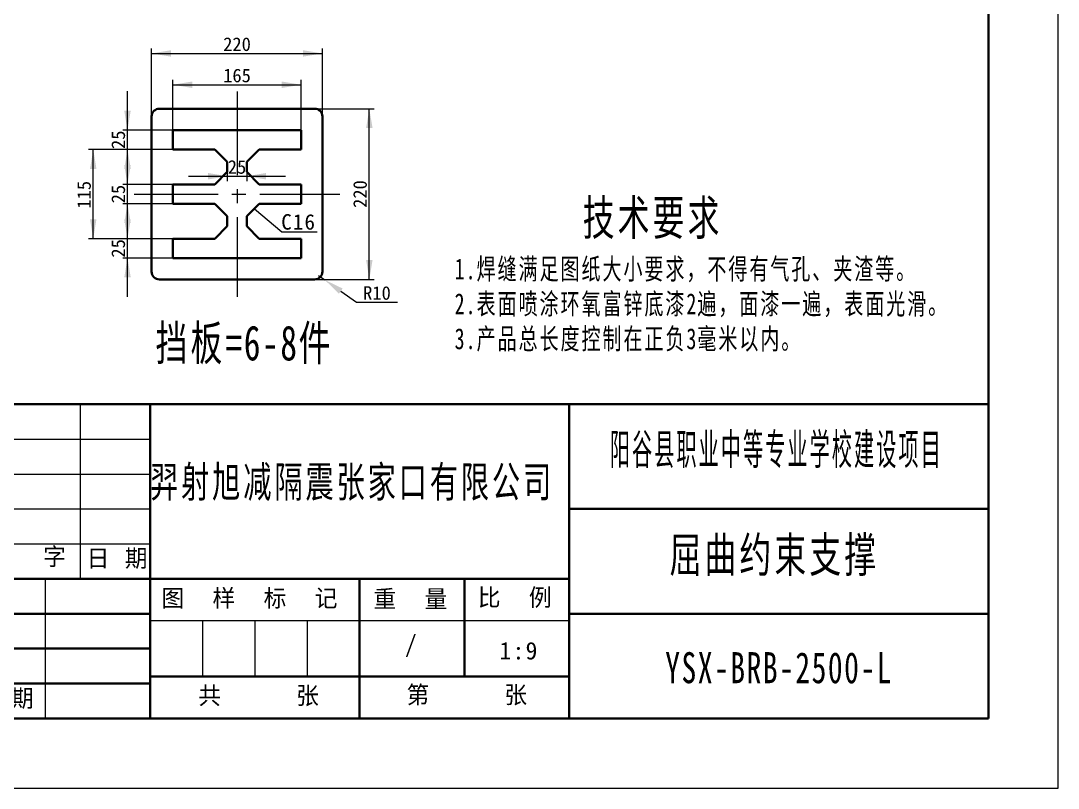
# Model space of a CAD drawing. Header units: millimetres. Extents: x -1336 to 1336, y -945 to 945.
# Drawn here: x 0 to 1336, y -945 to 44 of the extents above; entities that cross this region are included whole.
import ezdxf

# ---------------------------------------------------------------- set-up
doc = ezdxf.new("R2010")
doc.units = ezdxf.units.MM
doc.linetypes.add('点画线', pattern=[162, 108, -18, 18, -18, 0, 0])
doc.layers.get('0').update_dxf_attribs({"lineweight": 18})
for name, color, linetype, lineweight in [('中心线层', 1, '点画线', 18), ('尺寸线层', 3, 'Continuous', 18), ('粗实线层', 7, 'Continuous', 35), ('细实线层', 7, 'Continuous', 18)]:
    doc.layers.add(name, color=color, linetype=linetype, lineweight=lineweight)
doc.dimstyles.new('CUSTOM_DIMSTYLE', dxfattribs={"dimscale": 5, "dimtxt": 3.5, "dimasz": 5, "dimexe": 1.25, "dimexo": 0, "dimtad": 1, "dimdsep": 46, "dimtxsty": 'Standard', "dimcen": 2.5, "dimdle": 10, "dimclrd": 3, "dimadec": 3, "dimazin": 3, "dimtfac": 1, "dimtmove": 0, "dimatfit": 3, "dimfxl": 1, "dimtolj": 1, "dimarcsym": 0})

# ---------------------------------------------------------------- blocks, each defined once
blk = doc.blocks.new('图框')
at = {"layer": '粗实线层'}
for p, q in [((2583, 90), (2583, 1800)), ((90, 90), (2583, 90))]:
    blk.add_line(p, q, dxfattribs=at)
at = {"layer": '细实线层'}
for p, q in [((2673, 0), (2673, 1890)), ((0, 0), (2673, 0))]:
    blk.add_line(p, q, dxfattribs=at)
blk = doc.blocks.new('*X38')
at = {"layer": '尺寸线层', "linetype": 'Continuous'}
for points in [[(170.4, 110), (166.3, 85), (174.6, 85)], [(170.4, -110), (166.3, -85), (174.6, -85)]]:
    blk.add_hatch(color=3, dxfattribs=at).paths.add_polyline_path(points, flags=0)
at = {"layer": '尺寸线层', "color": 0, "linetype": 'Continuous'}
for p, q in [((100, 110), (176.7, 110)), ((100, -110), (176.7, -110))]:
    blk.add_line(p, q, dxfattribs=at)
at = {"layer": '尺寸线层', "color": 3, "linetype": 'Continuous'}
blk.add_line((170.4, -110), (170.4, 110), dxfattribs=at)
at = {"layer": '尺寸线层', "color": 0, "insert": (158.6, 0), "char_height": 17.5, "width": 70, "attachment_point": 5, "rotation": 90}
blk.add_mtext('220', dxfattribs=at)
blk = doc.blocks.new('_CLOSEDFILLED')
at = {"linetype": 'ByBlock'}
blk.add_hatch(color=0, dxfattribs=at).paths.add_polyline_path([(-1, 0.164), (0, 0), (-1, -0.164)], flags=0)
blk = doc.blocks.new('*X39')
at = {"layer": '尺寸线层', "color": 3, "lineweight": 0}
for p, q in [((105, -105), (113.2, -110.7)), ((133.6, -125.1), (154.1, -139.5)), ((154.1, -139.5), (206.6, -139.5))]:
    blk.add_line(p, q, dxfattribs=at)
at = {"layer": '尺寸线层', "color": 3, "xscale": 25, "yscale": 25, "rotation": 144.901}
blk.add_blockref('_CLOSEDFILLED', (113.2, -110.7), dxfattribs=at)
at = {"layer": '尺寸线层', "insert": (180.3, -127.6), "char_height": 17.5, "width": 70.978, "attachment_point": 5}
blk.add_mtext('R10', dxfattribs=at)
blk = doc.blocks.new('*X40')
at = {"layer": '尺寸线层', "linetype": 'Continuous'}
for points in [[(-110, 181.2), (-85, 185.4), (-85, 177.1)], [(110, 181.2), (85, 185.4), (85, 177.1)]]:
    blk.add_hatch(color=3, dxfattribs=at).paths.add_polyline_path(points, flags=0)
at = {"layer": '尺寸线层', "color": 0, "linetype": 'Continuous'}
for p, q in [((-110, 100), (-110, 187.5)), ((110, 100), (110, 187.5))]:
    blk.add_line(p, q, dxfattribs=at)
at = {"layer": '尺寸线层', "color": 3, "linetype": 'Continuous'}
blk.add_line((-110, 181.2), (110, 181.2), dxfattribs=at)
at = {"layer": '尺寸线层', "color": 0, "insert": (0, 193), "char_height": 17.5, "width": 70, "attachment_point": 5}
blk.add_mtext('220', dxfattribs=at)
blk = doc.blocks.new('*X41')
at = {"layer": '尺寸线层', "linetype": 'Continuous'}
for points in [[(-82.5, 140.9), (-57.5, 145.1), (-57.5, 136.7)], [(82.5, 140.9), (57.5, 145.1), (57.5, 136.7)]]:
    blk.add_hatch(color=3, dxfattribs=at).paths.add_polyline_path(points, flags=0)
at = {"layer": '尺寸线层', "color": 0, "linetype": 'Continuous'}
for p, q in [((-82.5, 82.5), (-82.5, 147.2)), ((82.5, 82.5), (82.5, 147.2))]:
    blk.add_line(p, q, dxfattribs=at)
at = {"layer": '尺寸线层', "color": 3, "linetype": 'Continuous'}
blk.add_line((-82.5, 140.9), (82.5, 140.9), dxfattribs=at)
at = {"layer": '尺寸线层', "color": 0, "insert": (0, 152.7), "char_height": 17.5, "width": 66.285, "attachment_point": 5}
blk.add_mtext('165', dxfattribs=at)
blk = doc.blocks.new('*X42')
at = {"layer": '尺寸线层', "linetype": 'Continuous'}
for points in [[(-141.1, 82.5), (-145.3, 107.5), (-136.9, 107.5)], [(-141.1, 57.5), (-145.3, 32.5), (-136.9, 32.5)]]:
    blk.add_hatch(color=3, dxfattribs=at).paths.add_polyline_path(points, flags=0)
at = {"layer": '尺寸线层', "color": 3, "linetype": 'Continuous'}
blk.add_line((-141.1, 7.5), (-141.1, 132.5), dxfattribs=at)
at = {"layer": '尺寸线层', "color": 0, "linetype": 'Continuous'}
for p, q in [((-82.5, 82.5), (-147.3, 82.5)), ((-82.5, 57.5), (-147.3, 57.5))]:
    blk.add_line(p, q, dxfattribs=at)
at = {"layer": '尺寸线层', "color": 0, "insert": (-152.9, 70), "char_height": 17.5, "width": 44.385, "attachment_point": 5, "rotation": 90}
blk.add_mtext('25', dxfattribs=at)
blk = doc.blocks.new('*X43')
at = {"layer": '尺寸线层', "linetype": 'Continuous'}
for points in [[(-141.1, -57.5), (-145.3, -32.5), (-136.9, -32.5)], [(-141.1, -82.5), (-145.3, -107.5), (-136.9, -107.5)]]:
    blk.add_hatch(color=3, dxfattribs=at).paths.add_polyline_path(points, flags=0)
at = {"layer": '尺寸线层', "color": 3, "linetype": 'Continuous'}
blk.add_line((-141.1, -132.5), (-141.1, -7.5), dxfattribs=at)
at = {"layer": '尺寸线层', "color": 0, "linetype": 'Continuous'}
for p, q in [((-82.5, -57.5), (-147.3, -57.5)), ((-82.5, -82.5), (-147.3, -82.5))]:
    blk.add_line(p, q, dxfattribs=at)
at = {"layer": '尺寸线层', "color": 0, "insert": (-152.9, -70), "char_height": 17.5, "width": 44.385, "attachment_point": 5, "rotation": 90}
blk.add_mtext('25', dxfattribs=at)
blk = doc.blocks.new('*X44')
at = {"layer": '尺寸线层', "linetype": 'Continuous'}
for points in [[(-12.5, 23), (-37.5, 27.2), (-37.5, 18.8)], [(12.5, 23), (37.5, 27.2), (37.5, 18.8)]]:
    blk.add_hatch(color=3, dxfattribs=at).paths.add_polyline_path(points, flags=0)
at = {"layer": '尺寸线层', "color": 0, "linetype": 'Continuous'}
for p, q in [((-12.5, 35), (-12.5, 16.8)), ((12.5, 34.4), (12.5, 16.8))]:
    blk.add_line(p, q, dxfattribs=at)
at = {"layer": '尺寸线层', "color": 3, "linetype": 'Continuous'}
blk.add_line((-62.5, 23), (62.5, 23), dxfattribs=at)
at = {"layer": '尺寸线层', "color": 0, "insert": (0, 34.8), "char_height": 17.5, "width": 44.385, "attachment_point": 5}
blk.add_mtext('25', dxfattribs=at)
blk = doc.blocks.new('*X45')
at = {"layer": '尺寸线层', "linetype": 'Continuous'}
for points in [[(-141.1, 12.5), (-145.3, 37.5), (-136.9, 37.5)], [(-141.1, -12.5), (-145.3, -37.5), (-136.9, -37.5)]]:
    blk.add_hatch(color=3, dxfattribs=at).paths.add_polyline_path(points, flags=0)
at = {"layer": '尺寸线层', "color": 3, "linetype": 'Continuous'}
blk.add_line((-141.1, -62.5), (-141.1, 62.5), dxfattribs=at)
at = {"layer": '尺寸线层', "color": 0, "linetype": 'Continuous'}
for p, q in [((-82.6, 12.5), (-147.3, 12.5)), ((-82.6, -12.5), (-147.3, -12.5))]:
    blk.add_line(p, q, dxfattribs=at)
at = {"layer": '尺寸线层', "color": 0, "insert": (-152.9, 0), "char_height": 17.5, "width": 44.385, "attachment_point": 5, "rotation": 90}
blk.add_mtext('25', dxfattribs=at)
blk = doc.blocks.new('*X46')
at = {"layer": '尺寸线层', "linetype": 'Continuous'}
for points in [[(-185.2, 57.5), (-189.4, 32.5), (-181.1, 32.5)], [(-185.2, -57.5), (-189.4, -32.5), (-181.1, -32.5)]]:
    blk.add_hatch(color=3, dxfattribs=at).paths.add_polyline_path(points, flags=0)
at = {"layer": '尺寸线层', "color": 0, "linetype": 'Continuous'}
for p, q in [((-82.5, 57.5), (-191.5, 57.5)), ((-82.5, -57.5), (-191.5, -57.5))]:
    blk.add_line(p, q, dxfattribs=at)
at = {"layer": '尺寸线层', "color": 3, "linetype": 'Continuous'}
blk.add_line((-185.2, -57.5), (-185.2, 57.5), dxfattribs=at)
at = {"layer": '尺寸线层', "color": 0, "insert": (-197, -0.9), "char_height": 17.5, "width": 66.285, "attachment_point": 5, "rotation": 90}
blk.add_mtext('115', dxfattribs=at)
blk = doc.blocks.new('标题')
at = {"layer": '粗实线层'}
for p, q in [((0, 405), (-1620, 405)), ((-1080, 405), (-1080, 0)), ((-540, 405), (-540, 0)), ((0, 0), (0, 405)), ((0, 270), (-540, 270)), ((-1620, 180), (-540, 180)), ((-810, 180), (-810, 0)), ((-675, 180), (-675, 54)), ((-1620, 135), (-1080, 135)), ((0, 135), (-540, 135)), ((-1620, 90), (-1080, 90)), ((-1080, 54), (-540, 54)), ((-1620, 45), (-1080, 45)), ((-1620, 0), (0, 0))]:
    blk.add_line(p, q, dxfattribs=at)
at = {"layer": '细实线层'}
for p, q in [((-1170, 405), (-1170, 180)), ((-1620, 360), (-1080, 360)), ((-1620, 315), (-1080, 315)), ((-1620, 270), (-1080, 270)), ((-1620, 225), (-1080, 225)), ((-1215, 180), (-1215, 0)), ((-1080, 126), (-540, 126)), ((-1012.5, 126), (-1012.5, 54)), ((-945, 126), (-945, 54)), ((-877.5, 126), (-877.5, 54))]:
    blk.add_line(p, q, dxfattribs=at)
at = {"layer": '尺寸线层', "attachment_point": 1}
for s, insert, char_height, width in [('{\\W0.5;\\T1.1;阳谷县职业中等专业学校建设项目}', (-487.7, 367), 40, 540), ('{\\W0.7;\\T1.1;羿射旭减隔震张家口有限公司}', (-1080, 325), 40, 812.425), ('{\\W0.7;\\T1.1;屈曲约束支撑}', (-410.8, 233.5), 45, 791.397), ('{\\T1.1;签  字}', (-1283.4, 219.9), 22.5, 197.196), ('{\\T1.1;日 期}', (-1161.5, 217.8), 22.5, 149.48), ('{\\T1.1;图  样  标  记}', (-1065.3, 166.3), 22.5, 467.648), ('{\\T1.1;重  量}', (-792.2, 165.3), 22.5, 197.447), ('{\\T1.1;比  例}', (-657.7, 167.3), 22.5, 187.894), ('{\\T1.1;/}', (-751.6, 107.2), 22.5, 197.447), ('{\\T1.1;1:9}', (-629.9, 98.5), 22.5, 187.894), ('{\\W0.7;\\T1.1;YSX-BRB-2500-L}', (-416.3, 85.4), 40, 869.006), ('{\\T1.1;日  期}', (-1324.8, 37.3), 22.5, 184.877), ('{\\T1.1;共}', (-1017.8, 40.8), 22.5, 59.33), ('{\\T1.1;张}', (-891.8, 40.8), 22.5, 57.57), ('{\\T1.1;第}', (-749.5, 41.8), 22.5, 57.57), ('{\\T1.1;张}', (-623.5, 41.8), 22.5, 57.57)]:
    blk.add_mtext(s, dxfattribs=dict(at, insert=insert, char_height=char_height, width=width))
blk = doc.blocks.new('挡板')
at = {"layer": '中心线层'}
for p, q in [((0, 132.25), (0, -132.25)), ((-132.5, 0), (132.5, 0))]:
    blk.add_line(p, q, dxfattribs=at)
at = {"layer": '尺寸线层'}
for p, q in [((22.622, -19.044), (57.589, -48.614)), ((57.589, -48.614), (103.077, -48.614))]:
    blk.add_line(p, q, dxfattribs=at)
at = {"layer": '粗实线层'}
for p, q in [((-82.5, 82.5), (82.5, 82.5)), ((-82.5, 82.5), (-82.5, 57.5)), ((82.5, 82.5), (82.5, 57.5)), ((-82.5, 57.5), (-28.5, 57.5)), ((-28.5, 57.5), (-12.5, 41.5)), ((12.5, 41.5), (28.5, 57.5)), ((28.5, 57.5), (82.5, 57.5)), ((-12.5, 41.5), (-12.5, 28.5)), ((12.5, 41.5), (12.5, 28.5)), ((-28.5, 12.5), (-12.5, 28.5)), ((12.5, 28.5), (28.5, 12.5)), ((-82.586, 12.5), (-82.586, -12.5)), ((-28.5, 12.5), (-82.586, 12.5)), ((28.5, 12.5), (82.586, 12.5)), ((82.586, 12.5), (82.586, -12.5)), ((-28.5, -12.5), (-82.586, -12.5)), ((-28.5, -12.5), (-12.5, -28.5)), ((28.5, -12.5), (12.5, -28.5)), ((28.5, -12.5), (82.586, -12.5)), ((-12.5, -28.5), (-12.5, -41.5)), ((12.5, -28.5), (12.5, -41.5)), ((-12.5, -41.5), (-28.5, -57.5)), ((12.5, -41.5), (28.5, -57.5)), ((-82.5, -82.5), (-82.5, -57.5)), ((-82.5, -57.5), (-28.5, -57.5)), ((28.5, -57.5), (82.5, -57.5)), ((82.5, -82.5), (82.5, -57.5)), ((-82.5, -82.5), (82.5, -82.5))]:
    blk.add_line(p, q, dxfattribs=at)
blk.add_lwpolyline([(-100, 110), (100, 110, -0.414), (110, 100), (110, -100, -0.414), (100, -110), (-100, -110, -0.414), (-110, -100), (-110, 100, -0.414)], format="xyb", close=True, dxfattribs=at)
at = {"layer": '尺寸线层', "attachment_point": 1}
for s, insert, char_height, width in [('{\\T1.1;C16}', (56.909, -25.861), 20, 68.42011), ('{\\W0.7;\\T1.1;挡板=6-8件}', (-104.964, -169.375), 45, 671.63128)]:
    blk.add_mtext(s, dxfattribs=dict(at, insert=insert, char_height=char_height, width=width))
at = {"layer": '尺寸线层'}
for base, p1, p2, text, picture, middle in [((110, 181.239), (-110, 100), (110, 100), '220', '*X40', (0, 193.016)), ((82.5, 140.91), (-82.5, 82.5), (82.5, 82.5), '165', '*X41', (0, 152.736)), ((12.5, 23.007), (-12.5, 35), (12.5, 34.398), '25', '*X44', (0, 34.784))]:
    dim = blk.add_linear_dim(base=base, p1=p1, p2=p2, text=text, dimstyle='CUSTOM_DIMSTYLE', override={"dimsah": 1}, dxfattribs=at)
    dim.commit()
    dim.dimension.update_dxf_attribs({"geometry": picture, "text_midpoint": middle})
for base, p1, p2, text, picture, middle in [((-141.086, 82.5), (-82.5, 57.5), (-82.5, 82.5), '25', '*X42', (-152.863, 70)), ((170.427, 110), (100, -110), (100, 110), '220', '*X38', (158.65, 0)), ((-141.086, 12.5), (-82.586, -12.5), (-82.586, 12.5), '25', '*X45', (-152.863, 0)), ((-141.086, -57.5), (-82.5, -82.5), (-82.5, -57.5), '25', '*X43', (-152.863, -70))]:
    dim = blk.add_linear_dim(base=base, p1=p1, p2=p2, angle=90, text=text, dimstyle='CUSTOM_DIMSTYLE', override={"dimsah": 1}, dxfattribs=at)
    dim.commit()
    dim.dimension.update_dxf_attribs({"geometry": picture, "text_midpoint": middle})
dim = blk.add_linear_dim(base=(-185.223, 57.5), p1=(-82.5, -57.5), p2=(-82.5, 57.5), angle=90, text='115', dimstyle='CUSTOM_DIMSTYLE', override={"dimsah": 1}, dxfattribs=at)
dim.commit()
dim.dimension.update_dxf_attribs({"geometry": '*X46', "text_midpoint": (-197.049, -0.94), "dimtype": 160})
dim = blk.add_radius_dim(center=(105, -105), mpoint=(113.182, -110.75), dimstyle='CUSTOM_DIMSTYLE', override={"dimtoh": 1, "dimpost": 'R<>', "dimsah": 1}, dxfattribs=at)
dim.commit()
dim.dimension.update_dxf_attribs({"geometry": '*X39', "text_midpoint": (180.34, -139.499), "dimtype": 164})

msp = doc.modelspace()

# ---------------------------------------------------------------- block references
for name, p in [('挡板', (278.6, -179.2)), ('标题', (1246.5, -855))]:
    msp.add_blockref(name, p)
at = {"layer": '粗实线层'}
msp.add_blockref('图框', (-1336.5, -945), dxfattribs=at)

# ---------------------------------------------------------------- texts
at = {"layer": '尺寸线层', "insert": (558.9, -187.1), "char_height": 45, "width": 1853.859, "attachment_point": 1}
msp.add_mtext('{\\W0.7;\\T1.1;       技术要求 \\P\\H0.6x;1.焊缝满足图纸大小要求，不得有气孔、夹渣等。\\P2.表面喷涂环氧富锌底漆2遍，面漆一遍，表面光滑。\\P3.产品总长度控制在正负3毫米以内。\\P\\H1.66667x;\\W1;\\T1; }', dxfattribs=at)

doc.saveas('drawing.dxf')
